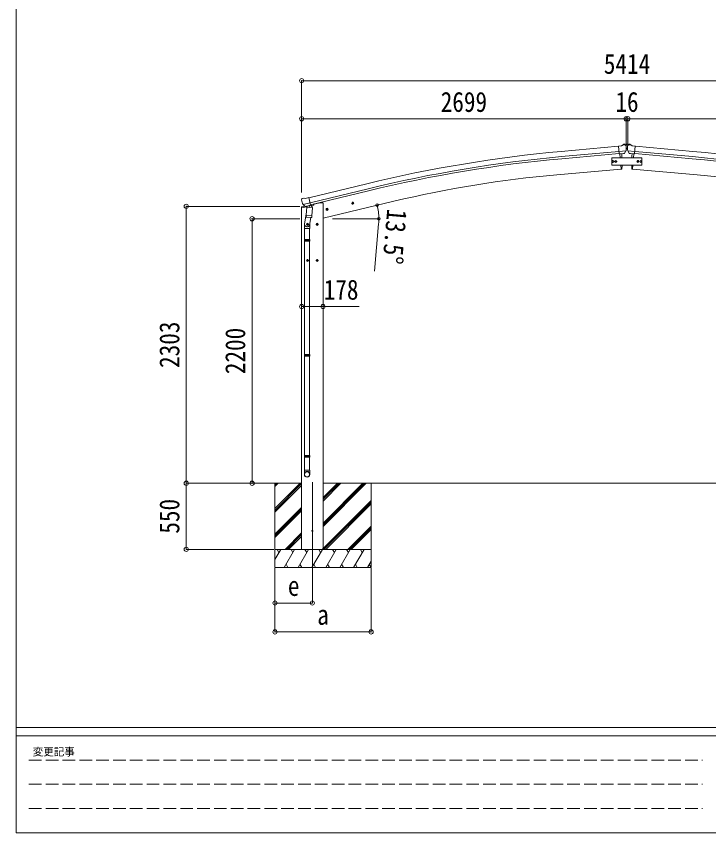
# Model space of a CAD drawing. Units: millimetres at full size. Extents: x -9783 to 33754, y -10064 to 6752.
# Drawn here: x -9783 to -4022, y -6828 to -38 of the extents above; entities that cross this region are included whole.
import ezdxf
from ezdxf.enums import TextEntityAlignment as Align

# ---------------------------------------------------------------- set-up
doc = ezdxf.new("R2010")
doc.units = ezdxf.units.MM
doc.header["$LTSCALE"] = 35
doc.header["$PDMODE"] = 32
doc.header["$PDSIZE"] = 35
doc.linetypes.add('DASHED3', pattern=[4, 3, -1])
for name, color, linetype, lineweight in [('0-0_0', 7, 'Continuous', 9), ('0-1_本体', 4, 'Continuous', 9), ('0-2_部品', 7, 'Continuous', 9), ('0-7_合掌部品', 3, 'Continuous', 9), ('0-8_PARTS2', 2, 'Continuous', 9), ('0-A_寸法', 6, 'Continuous', 9), ('F-0_240', 7, 'Continuous', 9)]:
    doc.layers.add(name, color=color, linetype=linetype, lineweight=lineweight)
doc.styles.add('ＭＳ ゴシック', font='')
doc.styles.get('ＭＳ ゴシック').set_extended_font_data('MS Gothic')

msp = doc.modelspace()

# ---------------------------------------------------------------- linework, layer by layer
at = {"layer": '0-0_0', "color": 6}
for p, q in [((-4709.68, -890.08), (-4693.68, -890.08)), ((-4693.68, -890.08), (-1994.72, -890.08))]:
    msp.add_line(p, q, dxfattribs=at)
at = {"layer": '0-0_0'}
for p, q in [((-8005.02, -3921.82), (-7408.68, -3921.82)), ((-7630.93, -3921.82), (-7630.93, -4621.82)), ((-7630.93, -4133.05), (-7419.7, -3921.82)), ((-7630.93, -3949.21), (-7603.55, -3921.82)), ((-7630.93, -3935.06), (-7617.69, -3921.82)), ((-7630.93, -4147.19), (-7408.68, -3924.95)), ((-7230.68, -4281.58), (-6870.92, -3921.82)), ((-7230.68, -4253.3), (-6899.2, -3921.82)), ((-7230.68, -4267.44), (-6885.06, -3921.82)), ((-7230.68, -4069.45), (-7083.05, -3921.82)), ((-7230.68, -4055.31), (-7097.19, -3921.82)), ((-7230.68, -4041.17), (-7111.34, -3921.82)), ((-7230.68, -3921.82), (-2172.72, -3921.82)), ((-6830.93, -3921.82), (-6830.93, -4621.82)), ((-7630.93, -4161.34), (-7408.68, -3939.09)), ((-7237.08, -4471.82), (-6830.93, -4065.68)), ((-7630.93, -4345.18), (-7408.68, -4122.93)), ((-7630.93, -4359.32), (-7408.68, -4137.08)), ((-7222.93, -4471.82), (-6830.93, -4079.83)), ((-7208.79, -4471.82), (-6830.93, -4093.97)), ((-7630.93, -4373.47), (-7408.68, -4151.22)), ((-7545.44, -4471.82), (-7408.68, -4335.07)), ((-7024.94, -4471.82), (-6830.93, -4277.82)), ((-7010.8, -4471.82), (-6830.93, -4291.96)), ((-6996.66, -4471.82), (-6830.93, -4306.1)), ((-7531.3, -4471.82), (-7408.68, -4349.21)), ((-7517.16, -4471.82), (-7408.68, -4363.35)), ((-6830.93, -4471.82), (-7630.93, -4471.82)), ((-7630.93, -4555.65), (-7582.53, -4471.82)), ((-7597.54, -4497.8), (-7612.54, -4471.82)), ((-7553.67, -4621.82), (-7467.06, -4471.82)), ((-7482.07, -4497.81), (-7497.07, -4471.82)), ((-7438.2, -4621.82), (-7351.59, -4471.82)), ((-7366.6, -4497.81), (-7381.6, -4471.82)), ((-7322.73, -4621.82), (-7236.12, -4471.82)), ((-7251.13, -4497.8), (-7266.13, -4471.82)), ((-7207.26, -4621.82), (-7120.65, -4471.82)), ((-7135.66, -4497.8), (-7150.66, -4471.82)), ((-7091.79, -4621.82), (-7005.18, -4471.82)), ((-7035.18, -4471.82), (-7020.18, -4497.8)), ((-6976.32, -4621.82), (-6889.71, -4471.82)), ((-6904.71, -4497.8), (-6919.72, -4471.82)), ((-7538.67, -4595.84), (-7523.67, -4621.82)), ((-7423.2, -4595.84), (-7408.2, -4621.82)), ((-7307.73, -4595.84), (-7292.73, -4621.82)), ((-7192.26, -4595.84), (-7177.26, -4621.82)), ((-7076.79, -4595.84), (-7061.79, -4621.82)), ((-6961.32, -4595.84), (-6946.32, -4621.82)), ((-6860.85, -4621.82), (-6830.93, -4570.01)), ((-6845.85, -4595.84), (-6830.85, -4621.82)), ((-7630.93, -4621.82), (-6830.93, -4621.82))]:
    msp.add_line(p, q, dxfattribs=at)
at = {"layer": '0-1_本体'}
for p, q in [((-4772.37, -1119.12), (-5249.89, -1162.33)), ((-4631.03, -1119.12), (-4153.51, -1162.33)), ((-4768.61, -1162.12), (-5246, -1205.31)), ((-4767.15, -1178.89), (-5244.48, -1222.08)), ((-4636.25, -1178.89), (-4158.92, -1222.08)), ((-4634.79, -1162.12), (-4157.4, -1205.31)), ((-4748.66, -1309.88), (-5286.6, -1356.95)), ((-4654.74, -1309.88), (-4116.8, -1356.95)), ((-7349.21, -1547.94), (-6866.34, -1430.46)), ((-7339.14, -1589.91), (-6856.13, -1472.44)), ((-7335.21, -1606.28), (-6852.15, -1488.8)), ((-7306.69, -1600.57), (-7254.68, -1588.09)), ((-7230.68, -1588.09), (-7254.68, -1588.09)), ((-7230.68, -1588.09), (-7230.68, -4468.09)), ((-6642.6, -1576.9), (-7230.65, -1718.08)), ((-7408.68, -4468.09), (-7408.68, -1631.53))]:
    msp.add_line(p, q, dxfattribs=at)
at = {"layer": '0-1_本体', "color": 6}
msp.add_line((-7230.68, -2452), (-7408.68, -2452), dxfattribs=at)
at = {"layer": '0-1_本体'}
for centre, radius, start, end in [((-4253.76, -12172.33), 11054.98, 95.16866, 103.66973), ((-4253.76, -12172.33), 11011.82, 95.16974, 103.66973), ((-4253.76, -12172.33), 10994.98, 95.16974, 103.66973), ((-5149.64, -12172.33), 10994.98, 76.33027, 84.83026), ((-5149.64, -12172.33), 11011.82, 76.33027, 84.83026), ((-5149.64, -12172.33), 11054.98, 76.33027, 84.83134), ((-4487.59, -10572.6), 9250.23, 94.95525, 103.47191), ((-4915.81, -10572.6), 9250.23, 76.52809, 85.04475)]:
    msp.add_arc(centre, radius, start, end, dxfattribs=at)
at = {"layer": '0-2_部品'}
for p, q in [((-7406.45, -1554.94), (-7410.31, -1561.24)), ((-7403.36, -1552.69), (-7390.17, -1549.53)), ((-7375.62, -1552.2), (-7388.88, -1549.5)), ((-7375.62, -1552.2), (-7349.68, -1545.98)), ((-7411.25, -1632.14), (-7368.22, -1621.82)), ((-7411.25, -1625.25), (-7411.25, -1632.14)), ((-7410.67, -1563.52), (-7410.4, -1564.67)), ((-7382.79, -1616.06), (-7408.95, -1622.34)), ((-7396.62, -1603.82), (-7339.11, -1590.02)), ((-7379.77, -1618.73), (-7396.14, -1604.24)), ((-7377.06, -1619.3), (-7369.54, -1617.5)), ((-7376.22, -1619.19), (-7374.69, -1618.83)), ((-7374.69, -1618.83), (-7337.99, -1610.02)), ((-7372.85, -1619.06), (-7372.9, -1619.8)), ((-7372.15, -1620.84), (-7346.33, -1627.27)), ((-7365.23, -1626.18), (-7369.9, -1693.02)), ((-7319.54, -1629.38), (-7365.23, -1626.18)), ((-7363.46, -1623), (-7363.69, -1626.29)), ((-7343.94, -1611.84), (-7344.96, -1626.45)), ((-7337.99, -1610.02), (-7336.46, -1609.65)), ((-7334.9, -1607.54), (-7333.96, -1607.61)), ((-7333.96, -1607.61), (-7320.65, -1622.93)), ((-7329.66, -1612.56), (-7310.53, -1607.96)), ((-7324.22, -1696.22), (-7319.54, -1629.38)), ((-7320.65, -1622.93), (-7321.09, -1629.27)), ((-7306.69, -1599.35), (-7306.69, -1603.1)), ((-6993.18, -1594.32), (-6973.73, -1589.65)), ((-6988.62, -1586.54), (-6990.75, -1593.74)), ((-6981.32, -1584.79), (-6988.62, -1586.54)), ((-6981.12, -1601.71), (-6985.79, -1582.26)), ((-6976.15, -1590.23), (-6981.32, -1584.79)), ((-6978.29, -1597.43), (-6976.15, -1590.23)), ((-7368.17, -1668.25), (-7384.09, -1764.42)), ((-7370.76, -1705.49), (-7369.89, -1693.02)), ((-7324.22, -1696.22), (-7369.9, -1693.02)), ((-7324.23, -1696.21), (-7325.12, -1708.91)), ((-7207.11, -1645.68), (-7187.66, -1641.01)), ((-7202.55, -1637.9), (-7204.69, -1645.1)), ((-7195.26, -1636.15), (-7202.55, -1637.9)), ((-7195.05, -1653.07), (-7199.72, -1633.62)), ((-7190.09, -1641.6), (-7195.26, -1636.15)), ((-7192.22, -1648.79), (-7190.09, -1641.6)), ((-7370.37, -1706.84), (-7370.37, -1706.84)), ((-7368.92, -1707.62), (-7327.22, -1710.54)), ((-7359.68, -1760.82), (-7366.18, -1764.57)), ((-7366.18, -1764.57), (-7366.18, -1772.08)), ((-7359.68, -1778.33), (-7359.68, -1758.33)), ((-7353.18, -1764.57), (-7359.68, -1760.82)), ((-7332.65, -1710.16), (-7343.38, -1773.75)), ((-7279.68, -1760.82), (-7286.18, -1764.57)), ((-7286.18, -1764.57), (-7286.18, -1772.08)), ((-7279.68, -1778.33), (-7279.68, -1758.33)), ((-7273.18, -1764.57), (-7279.68, -1760.82)), ((-7386.24, -1801.59), (-7386.24, -1767.23)), ((-7340.24, -1801.59), (-7386.24, -1801.59)), ((-7384.24, -1801.59), (-7384.24, -1895.59)), ((-7349.68, -1768.33), (-7369.68, -1768.33)), ((-7366.18, -1772.08), (-7359.68, -1775.83)), ((-7342.24, -1801.59), (-7342.24, -1895.59)), ((-7340.24, -1766.93), (-7340.24, -1801.59)), ((-7269.68, -1768.33), (-7289.68, -1768.33)), ((-7286.18, -1772.08), (-7279.68, -1775.83)), ((-7386.24, -1897.59), (-7385.24, -1895.59)), ((-7340.24, -1897.59), (-7386.24, -1897.59)), ((-7341.24, -1895.59), (-7385.24, -1895.59)), ((-7340.24, -1897.59), (-7341.24, -1895.59)), ((-7340.24, -1897.59), (-7340.24, -1905.59)), ((-7340.24, -1905.59), (-7386.24, -1905.59)), ((-7341.24, -1907.59), (-7385.24, -1907.59)), ((-7384.24, -1907.59), (-7384.24, -2851.77)), ((-7342.24, -1907.59), (-7342.24, -2851.77)), ((-7340.24, -1905.59), (-7341.24, -1907.59)), ((-7349.68, -2068.33), (-7369.68, -2068.33)), ((-7359.68, -2060.82), (-7366.18, -2064.57)), ((-7366.18, -2064.57), (-7366.18, -2072.08)), ((-7366.18, -2072.08), (-7359.68, -2075.83)), ((-7359.68, -2078.33), (-7359.68, -2058.33)), ((-7353.18, -2064.57), (-7359.68, -2060.82)), ((-7269.68, -2068.33), (-7289.68, -2068.33)), ((-7279.68, -2060.82), (-7286.18, -2064.57)), ((-7286.18, -2064.57), (-7286.18, -2072.08)), ((-7286.18, -2072.08), (-7279.68, -2075.83)), ((-7279.68, -2078.33), (-7279.68, -2058.33)), ((-7273.18, -2064.57), (-7279.68, -2060.82)), ((-7386.24, -2853.77), (-7385.24, -2851.77)), ((-7341.24, -2851.77), (-7385.24, -2851.77)), ((-7340.24, -2853.77), (-7341.24, -2851.77)), ((-7340.24, -2853.77), (-7386.24, -2853.77)), ((-7340.24, -2861.77), (-7386.24, -2861.77)), ((-7341.24, -2863.77), (-7385.24, -2863.77)), ((-7384.24, -2863.77), (-7384.24, -3691.96)), ((-7342.24, -2863.77), (-7342.24, -3691.96)), ((-7340.24, -2861.77), (-7341.24, -2863.77)), ((-7340.24, -2853.77), (-7340.24, -2861.77)), ((-7386.24, -3693.96), (-7385.24, -3691.96)), ((-7340.24, -3693.96), (-7386.24, -3693.96)), ((-7340.24, -3701.96), (-7386.24, -3701.96)), ((-7341.24, -3691.96), (-7385.24, -3691.96)), ((-7341.24, -3703.96), (-7385.24, -3703.96)), ((-7384.24, -3703.96), (-7384.24, -3813.96)), ((-7342.24, -3703.96), (-7342.24, -3813.96)), ((-7340.24, -3693.96), (-7341.24, -3691.96)), ((-7340.24, -3701.96), (-7341.24, -3703.96)), ((-7340.24, -3693.96), (-7340.24, -3701.96)), ((-7386.24, -3848.1), (-7386.24, -3813.96)), ((-7340.24, -3813.96), (-7386.24, -3813.96)), ((-7340.24, -3848.1), (-7340.24, -3813.96))]:
    msp.add_line(p, q, dxfattribs=at)
for points in [[(-7344.26, -1611.43), (-7334.53, -1609.09), (-7349.68, -1545.98)], [(-7396.89, -1603.25), (-7396.3, -1604.09), (-7396.14, -1604.24)], [(-7344.26, -1611.43), (-7344.49, -1611.58), (-7369.26, -1617.52), (-7369.54, -1617.5)], [(-6990.75, -1593.74), (-6985.58, -1599.18), (-6978.29, -1597.43)], [(-7204.69, -1645.1), (-7199.52, -1650.54), (-7192.22, -1648.79)], [(-7359.68, -1775.83), (-7353.18, -1772.08), (-7353.18, -1764.57)], [(-7279.68, -1775.83), (-7273.18, -1772.08), (-7273.18, -1764.57)], [(-7386.24, -1897.59), (-7386.24, -1905.59), (-7385.24, -1907.59)], [(-7359.68, -2075.83), (-7353.18, -2072.08), (-7353.18, -2064.57)], [(-7279.68, -2075.83), (-7273.18, -2072.08), (-7273.18, -2064.57)], [(-7386.24, -2853.77), (-7386.24, -2861.77), (-7385.24, -2863.77)], [(-7386.24, -3693.96), (-7386.24, -3701.96), (-7385.24, -3703.96)]]:
    msp.add_lwpolyline(points, dxfattribs=at)
for centre, radius in [((-6983.45, -1591.99), 8.5), ((-6983.45, -1591.99), 7.7), ((-6983.45, -1591.99), 6.5), ((-7197.39, -1643.35), 8.5), ((-7197.39, -1643.35), 7.7), ((-7197.39, -1643.35), 6.5), ((-7359.68, -1768.33), 8.5), ((-7359.68, -1768.33), 7.7), ((-7359.68, -1768.33), 6.5), ((-7279.68, -1768.33), 8.5), ((-7279.68, -1768.33), 7.7), ((-7279.68, -1768.33), 6.5), ((-7359.68, -2068.33), 8.5), ((-7359.68, -2068.33), 7.7), ((-7359.68, -2068.33), 6.5), ((-7279.68, -2068.33), 8.5), ((-7279.68, -2068.33), 7.7), ((-7279.68, -2068.33), 6.5), ((-7319.68, -4318.09), 4.5)]:
    msp.add_circle(centre, radius, dxfattribs=at)
for centre, radius, start, end in [((-7402.19, -1557.55), 5, 103.5, 148.5), ((-7389.47, -1552.44), 3, 78.5, 103.5), ((-7408.25, -1625.25), 3, 103.5, 180), ((-7213.59, -1517.42), 202.4, 193.5, 205.09125), ((-7376.34, -1618.71), 0.5, 248.23754, 283.5), ((-7373.35, -1619.02), 0.5, 356, 103.5), ((-7371.91, -1619.87), 1, 176, 256), ((-7345.98, -1626.3), 1.03, 250.03897, 351.96569), ((-7343.34, -1611.92), 0.604, 100.59842, 172.20595), ((-7336.57, -1609.16), 0.5, 283.5, 318.76246), ((-7311.69, -1603.1), 5, 283.5, 0), ((-7368.82, -1705.66), 1.95, 175.04017, 217.47766), ((-7368.78, -1705.63), 2, 217.40962, 266), ((-7327.08, -1708.55), 2, 266, 349.46843), ((-7356.24, -1767.23), 30, 177.45142, 180)]:
    msp.add_arc(centre, radius, start, end, dxfattribs=at)
for centre, major_axis, ratio, start_param, end_param in [((-7407.75, -1562.8), (-1.57, -2.57), 0.99628, 4.712389, 5.4996506), ((-7377.78, -1616.48), (-0.73, -2.92), 0.997631, 5.8041905, 6.6006116), ((-7377.72, -1616.25), (2.63, 3.16), 0.650902, 4.0958226, 4.1686332), ((-7377.75, -1616.38), (-0.73, -2.92), 0.997631, 0.3902369, 0.4789948), ((-7363.24, -1766.93), (23, 0), 0.996195, 2.5560258, 6.5663028), ((-7363.24, -1766.93), (21, 0), 0.996195, 2.9349147, 5.9512394), ((-7363.24, -3846.36), (-23, 0), 0.996195, 3.1415927, 6.2831853), ((-7363.24, -3848.1), (-23, 0), 0.996195, 3.1415927, 6.2831853), ((-7363.24, -3848.1), (0, -23.43), 0.981806, 4.712389, 7.8539816)]:
    msp.add_ellipse(centre, major_axis=major_axis, ratio=ratio, start_param=start_param, end_param=end_param, dxfattribs=at)
msp.add_ellipse((-7363.24, -3848.1), major_axis=(21, 0), ratio=0.996195, dxfattribs=at)
at = {"layer": '0-7_合掌部品'}
for p, q in [((-4745.99, -1114.68), (-4772.56, -1117)), ((-4766.9, -1181.66), (-4772.56, -1117)), ((-4745.99, -1114.68), (-4734.27, -1107.91)), ((-4719.37, -1106.33), (-4733.04, -1107.52)), ((-4706.44, -1099.35), (-4730.58, -1101.46)), ((-4710.24, -1112.08), (-4715.72, -1107.48)), ((-4709.17, -1114.12), (-4709.06, -1115.46)), ((-4708.46, -1140.85), (-4696.42, -1140.85)), ((-4706.44, -1099.35), (-4698.44, -1099.35)), ((-4701.18, -1104.07), (-4700.34, -1104.07)), ((-4701.18, -1136.77), (-4700.34, -1136.77)), ((-4698.44, -1099.35), (-4674.3, -1101.46)), ((-4695.79, -1114.12), (-4695.91, -1115.46)), ((-4694.73, -1112.08), (-4689.25, -1107.48)), ((-4685.59, -1106.33), (-4671.93, -1107.52)), ((-4670.94, -1107.28), (-4674.3, -1101.46)), ((-4670.94, -1107.78), (-4670.94, -1107.28)), ((-4658.97, -1114.68), (-4670.69, -1107.91)), ((-4658.97, -1114.68), (-4632.41, -1117)), ((-4638.06, -1181.66), (-4632.41, -1117)), ((-4709.7, -1156.97), (-4768.61, -1162.12)), ((-4756.94, -1180.79), (-4766.9, -1181.66)), ((-4759.93, -1181.05), (-4756.93, -1215.4)), ((-4756.93, -1215.4), (-4759.93, -1181.05)), ((-4723.34, -1177.85), (-4731.04, -1178.53)), ((-4720.95, -1176.45), (-4710.01, -1157.52)), ((-4695.27, -1156.97), (-4636.35, -1162.12)), ((-4684.02, -1176.45), (-4694.95, -1157.52)), ((-4681.63, -1177.85), (-4673.93, -1178.53)), ((-4645.04, -1181.05), (-4648.04, -1215.4)), ((-4648.04, -1215.4), (-4645.04, -1181.05)), ((-4648.02, -1180.79), (-4638.06, -1181.66)), ((-4751.68, -1275.4), (-4748.68, -1309.65)), ((-4748.88, -1307.38), (-4751.68, -1275.4)), ((-4653.29, -1275.4), (-4656.29, -1309.65)), ((-4656.09, -1307.38), (-4653.29, -1275.4)), ((-4748.64, -1310.15), (-4748.88, -1307.38)), ((-4746.02, -1309.76), (-4748.64, -1310.15)), ((-4658.94, -1309.76), (-4656.33, -1310.15)), ((-4656.33, -1310.15), (-4656.09, -1307.38))]:
    msp.add_line(p, q, dxfattribs=at)
for points in [[(-4733.94, -1107.75), (-4733.94, -1107.28), (-4730.58, -1101.46)], [(-4703.7, -1103.23), (-4704.54, -1103.23), (-4704.54, -1104.07), (-4703.7, -1104.07)], [(-4703.7, -1135.93), (-4704.54, -1135.93), (-4704.54, -1136.77), (-4703.7, -1136.77)], [(-4702.02, -1102.39), (-4702.02, -1101.55), (-4702.86, -1101.55), (-4702.86, -1102.39)], [(-4702.86, -1104.91), (-4702.86, -1105.75), (-4702.02, -1105.75), (-4702.02, -1104.91)], [(-4702.02, -1135.09), (-4702.02, -1134.25), (-4702.86, -1134.25), (-4702.86, -1135.09)], [(-4702.86, -1137.61), (-4702.86, -1138.45), (-4702.02, -1138.45), (-4702.02, -1137.61)], [(-4700.34, -1104.07), (-4700.34, -1103.23), (-4701.18, -1103.23)], [(-4700.34, -1136.77), (-4700.34, -1135.93), (-4701.18, -1135.93)], [(-4756.94, -1180.79), (-4756.67, -1180.86), (-4731.3, -1178.64), (-4731.04, -1178.53)], [(-4743.48, -1215.4), (-4744.06, -1201.85), (-4745.56, -1179.89)], [(-4709.62, -1156.34), (-4709.91, -1157.32), (-4710.01, -1157.52)], [(-4695.34, -1156.34), (-4695.05, -1157.32), (-4694.95, -1157.52)], [(-4648.02, -1180.79), (-4648.3, -1180.86), (-4673.67, -1178.64), (-4673.93, -1178.53)], [(-4661.49, -1215.4), (-4660.91, -1201.85), (-4659.4, -1179.89)], [(-4743.48, -1306.93), (-4742.64, -1281.3), (-4742.6, -1275.4)], [(-4661.49, -1306.93), (-4662.32, -1281.3), (-4662.37, -1275.4)]]:
    msp.add_lwpolyline(points, dxfattribs=at)
for points in [[(-4577.47, -1275.4), (-4577.47, -1215.4), (-4827.47, -1215.4), (-4827.47, -1275.4)], [(-4825.47, -1245.4), (-4821.72, -1238.9), (-4814.22, -1238.9), (-4810.46, -1245.4), (-4814.22, -1251.9), (-4821.72, -1251.9)], [(-4801.97, -1245.4), (-4798.22, -1238.9), (-4790.72, -1238.9), (-4786.96, -1245.4), (-4790.72, -1251.9), (-4798.22, -1251.9)], [(-4602.96, -1245.4), (-4606.72, -1238.9), (-4614.22, -1238.9), (-4617.97, -1245.4), (-4614.22, -1251.9), (-4606.72, -1251.9)], [(-4579.46, -1245.4), (-4583.22, -1238.9), (-4590.72, -1238.9), (-4594.47, -1245.4), (-4590.72, -1251.9), (-4583.22, -1251.9)]]:
    msp.add_lwpolyline(points, close=True, dxfattribs=at)
for centre, radius in [((-4702.44, -1103.65), 3.5), ((-4702.44, -1136.35), 3.5), ((-4817.97, -1245.4), 8.5), ((-4817.97, -1245.4), 7.7), ((-4817.97, -1245.4), 6.5), ((-4794.47, -1245.4), 8.5), ((-4794.47, -1245.4), 7.7), ((-4794.47, -1245.4), 6.5), ((-4610.47, -1245.4), 8.5), ((-4610.47, -1245.4), 7.7), ((-4610.47, -1245.4), 6.5), ((-4610.26, -1242.51), 6.5), ((-4586.97, -1245.4), 8.5), ((-4586.97, -1245.4), 7.7), ((-4586.97, -1245.4), 6.5)]:
    msp.add_circle(centre, radius, dxfattribs=at)
for centre, radius, start, end in [((-4732.77, -1110.51), 3, 95, 120), ((-4718.94, -1111.31), 5, 50.00648, 94.99352), ((-4910.68, -1133.1), 202.4, 353.4085, 5), ((-4703.7, -1102.39), 0.84, 270, 0), ((-4703.7, -1104.91), 0.84, 0, 90), ((-4703.7, -1135.09), 0.84, 270, 0), ((-4703.7, -1137.61), 0.84, 0, 90), ((-4701.18, -1102.39), 0.84, 180, 270), ((-4701.18, -1104.91), 0.84, 90, 180), ((-4701.18, -1135.09), 0.84, 180, 270), ((-4701.18, -1137.61), 0.84, 90, 180), ((-4494.28, -1133.1), 202.4, 175, 186.5915), ((-4686.03, -1111.31), 5, 85.00648, 129.99352), ((-4672.19, -1110.51), 3, 60, 85), ((-4746.47, -1306.8), 3, 278.50322, 357.46219), ((-4658.5, -1306.8), 3, 182.53781, 261.49678)]:
    msp.add_arc(centre, radius, start, end, dxfattribs=at)
for centre, major_axis, ratio, start_param, end_param in [((-4704.85, -1110.07), (-15.35, 3.44), 0.101033, 5.9751426, 5.9753737), ((-4712.17, -1114.38), (2.71, -1.31), 0.997474, 0.5366567, 1.3225652), ((-4692.8, -1114.38), (-2.71, -1.31), 0.997474, 4.9606201, 5.7465286), ((-4700.12, -1110.07), (15.35, 3.44), 0.101033, 0.3078116, 0.3080427), ((-4723.6, -1174.86), (1.62, -2.54), 0.997631, 5.8041905, 5.8929484), ((-4723.67, -1174.75), (-3.5, 2.17), 0.650902, 2.1145521, 2.1873627), ((-4723.55, -1174.95), (1.62, -2.54), 0.997631, 5.965759, 6.7621801), ((-4681.42, -1174.95), (-1.62, -2.54), 0.997631, 5.8041905, 6.6006116), ((-4681.29, -1174.75), (3.5, 2.17), 0.650902, 4.0958226, 4.1686332), ((-4681.36, -1174.86), (-1.62, -2.54), 0.997631, 0.3902369, 0.4789948)]:
    msp.add_ellipse(centre, major_axis=major_axis, ratio=ratio, start_param=start_param, end_param=end_param, dxfattribs=at)
at = {"layer": '0-8_PARTS2'}
msp.add_line((-7319.68, -3912.61), (-7319.68, -4671.82), dxfattribs=at)
at = {"layer": '0-A_寸法'}
for p, q in [((-7408.68, -573.46), (-7408.68, -890.08)), ((-7408.68, -573.46), (-1994.72, -573.46)), ((-7408.68, -890.08), (-7408.68, -1502.31)), ((-7408.68, -890.08), (-4709.68, -890.08)), ((-4709.68, -890.08), (-4709.68, -1092.03)), ((-4709.68, -890.08), (-4709.68, -1092.03)), ((-4693.68, -890.08), (-4693.68, -1092.03)), ((-8369.26, -3921.82), (-8369.26, -1618.82)), ((-8369.26, -1618.82), (-7424.17, -1618.82)), ((-7821.29, -3921.82), (-7821.29, -1721.82)), ((-7821.29, -1721.82), (-7424.17, -1721.82)), ((-7152.18, -1721.82), (-6765.33, -1721.82)), ((-6768.18, -1764.28), (-6802.55, -2156.78)), ((-7230.68, -2452), (-6930.68, -2452)), ((-8369.26, -3921.82), (-7641.14, -3921.82)), ((-8369.26, -4471.82), (-8369.26, -3921.82)), ((-8369.26, -4471.82), (-7641.14, -4471.82)), ((-7630.93, -5158.19), (-7630.93, -4629.24)), ((-7630.93, -4918.21), (-7630.93, -4629.24)), ((-7319.68, -4918.21), (-7319.68, -4629.24)), ((-6830.93, -5158.19), (-6830.93, -4629.24)), ((-7319.68, -4918.21), (-7630.93, -4918.21)), ((-7630.93, -5158.19), (-6830.93, -5158.19))]:
    msp.add_line(p, q, dxfattribs=at)
for centre in [(-6779.78, -1608.17), (-6766.33, -1721.82)]:
    msp.add_circle(centre, 10.62, dxfattribs=at)
for start, end in [(0, 13.5), (354.99678, 0)]:
    msp.add_arc((-7253.18, -1721.82), 486.86, start, end, dxfattribs=at)
for p in [(-7408.68, -573.46), (-7408.68, -890.08), (-4709.68, -890.08), (-4693.68, -890.08), (-8369.26, -1618.82), (-7821.29, -1721.82), (-7408.68, -2452), (-7230.68, -2452), (-8369.26, -3921.82), (-7821.29, -3921.82), (-8369.26, -4471.82), (-7630.93, -4918.21), (-7319.68, -4918.21), (-7630.93, -5158.19), (-6830.93, -5158.19)]:
    msp.add_point(p, dxfattribs=at)
at = {"layer": 'F-0_240', "color": 5}
for p, q in [((-9783.03, 6751.9), (-9783.03, -6828.1)), ((-9783.03, -5953.1), (9396.97, -5953.1)), ((-9783.03, -6023.1), (6285.75, -6023.1)), ((-9783.03, -6828.1), (9396.97, -6828.1))]:
    msp.add_line(p, q, dxfattribs=at)
at = {"layer": 'F-0_240', "color": 4, "linetype": 'DASHED3'}
for p, q in [((-9678.03, -6224.35), (-4074.25, -6224.35)), ((-9678.03, -6425.6), (-4074.25, -6425.6)), ((-9678.03, -6626.85), (-4074.25, -6626.85))]:
    msp.add_line(p, q, dxfattribs=at)

# ---------------------------------------------------------------- texts
at = {"layer": '0-A_寸法', "color": 7, "style": 'ＭＳ ゴシック', "width": 0.85}
for s, p in [('5414', (-4894.2, -566.46)), ('2699', (-6251.68, -883.08)), ('16', (-4797.93, -883.08)), ('178', (-7225.06, -2445)), ('e', (-7523.43, -4908.71)), ('a', (-7279.06, -5148.69))]:
    msp.add_text(s, height=166.8, dxfattribs=at).set_placement(p, align=Align.BOTTOM_LEFT)
for s, rotation, p in [('13.5°', 264.997, (-6745.81, -1631.98)), ('2303', 90, (-8376.26, -2962.82)), ('2200', 90, (-7828.29, -3014.32)), ('550', 90, (-8376.26, -4341.2))]:
    msp.add_text(s, height=166.8, rotation=rotation, dxfattribs=at).set_placement(p, align=Align.BOTTOM_LEFT)
at = {"layer": 'F-0_240', "style": 'ＭＳ ゴシック'}
msp.add_text('変更記事', height=64.15, dxfattribs=at).set_placement((-9646.27, -6206.85), align=Align.BOTTOM_LEFT)

doc.saveas('drawing.dxf')
